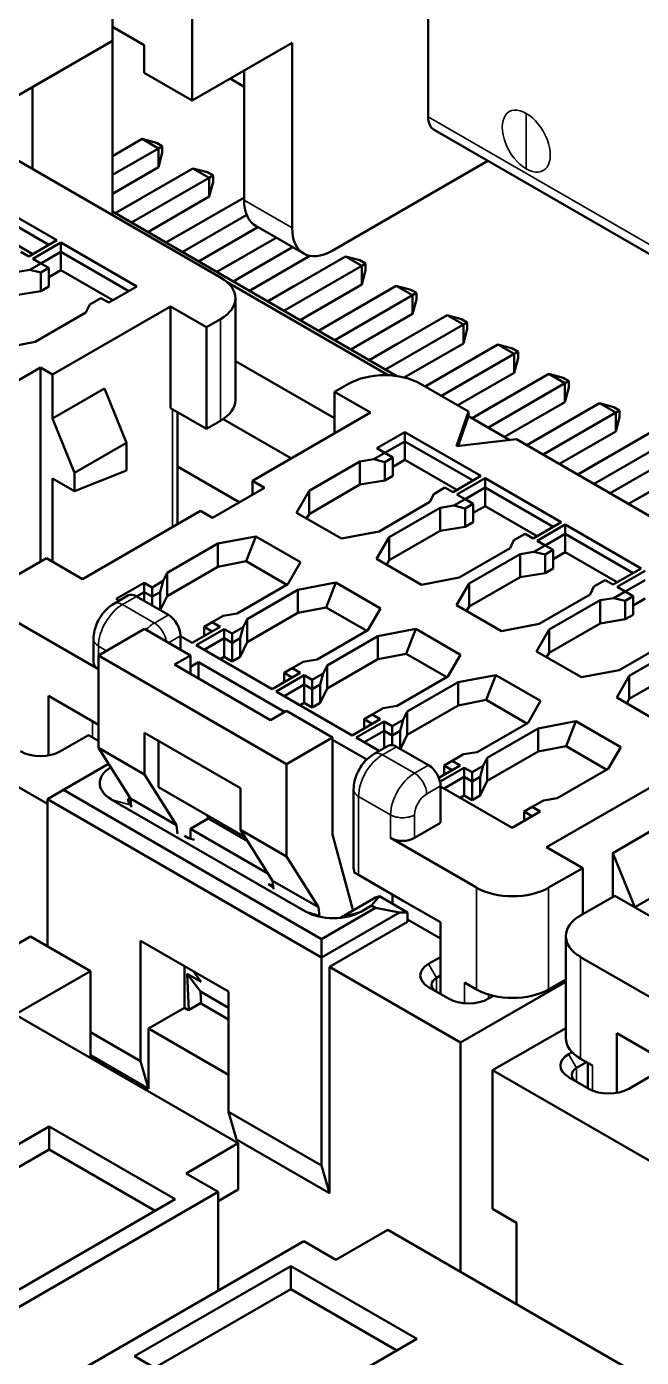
# Model space of a CAD drawing. Header units: millimetres. Extents: x 3118 to 4801, y 919 to 1849.
# Drawn here: x 4002.53 to 4013.39, y 1661.63 to 1685.14 of the extents above; entities that cross this region are included whole.
import ezdxf

# ---------------------------------------------------------------- set-up
doc = ezdxf.new("R2010")
doc.units = ezdxf.units.MM
doc.header["$LTSCALE"] = 1.8
doc.layers.add('외형선(ISO)', color=7, linetype='Continuous', lineweight=50)
doc.layers.add('좁은 외형선(ISO)', color=7, linetype='Continuous', lineweight=35)

msp = doc.modelspace()

# ---------------------------------------------------------------- linework, layer by layer
at = {"layer": '외형선(ISO)'}
for p, q in [((4005.45, 1683.831), (4005.45, 1691.179)), ((4004.043, 1687.501), (4004.043, 1684.888)), ((4009.622, 1683.545), (4009.622, 1687.601)), ((4004.602, 1684.811), (4004.043, 1685.133)), ((4004.043, 1684.888), (4001.377, 1683.349)), ((4002.629, 1684.072), (4004.043, 1684.888)), ((4004.043, 1684.888), (4004.043, 1681.81)), ((4007.218, 1684.851), (4005.45, 1683.831)), ((4007.218, 1681.586), (4007.218, 1684.851)), ((4004.602, 1684.321), (4004.602, 1684.811)), ((4006.369, 1682.075), (4006.369, 1684.362)), ((4005.45, 1683.831), (4004.602, 1684.321)), ((4006.122, 1684.219), (4006.369, 1684.076)), ((4002.629, 1682.627), (4002.629, 1684.072)), ((4000.861, 1683.647), (4005.952, 1680.708)), ((4009.726, 1683.316), (4020.615, 1677.029)), ((4004.567, 1683.154), (4004.043, 1682.851)), ((4004.855, 1682.988), (4004.043, 1682.519)), ((4004.567, 1683.154), (4004.822, 1683.086)), ((4004.567, 1683.154), (4004.855, 1682.988)), ((4004.822, 1683.086), (4004.923, 1683.027)), ((4004.923, 1683.027), (4004.855, 1682.988)), ((4004.855, 1682.988), (4004.855, 1682.656)), ((4004.923, 1682.911), (4004.923, 1683.027)), ((4004.855, 1682.656), (4004.923, 1682.911)), ((4010.678, 1682.767), (4007.925, 1681.177)), ((4004.043, 1682.187), (4004.855, 1682.656)), ((4004.091, 1681.842), (4005.466, 1682.635)), ((4005.466, 1682.635), (4005.72, 1682.567)), ((4005.466, 1682.635), (4005.753, 1682.469)), ((4005.72, 1682.567), (4005.821, 1682.509)), ((4005.821, 1682.509), (4005.753, 1682.469)), ((4005.821, 1682.392), (4005.821, 1682.509)), ((4005.753, 1682.469), (4004.379, 1681.676)), ((4005.753, 1682.469), (4005.753, 1682.137)), ((4005.753, 1682.137), (4005.821, 1682.392)), ((4003.06, 1681.365), (4001.717, 1682.141)), ((4004.567, 1682.117), (4004.091, 1681.842)), ((4004.567, 1682.117), (4004.568, 1682.117)), ((4004.567, 1682.117), (4004.568, 1682.117)), ((4004.666, 1681.51), (4005.753, 1682.137)), ((4004.989, 1681.323), (4006.364, 1682.117)), ((4006.364, 1682.117), (4006.369, 1682.113)), ((4006.364, 1682.117), (4006.369, 1682.115)), ((4002.919, 1681.283), (4001.717, 1681.977)), ((4004.043, 1681.87), (4009.07, 1678.966)), ((4006.415, 1681.814), (4005.277, 1681.157)), ((4002.636, 1681.12), (4001.717, 1681.651)), ((4004.989, 1681.323), (4005.465, 1681.598)), ((4005.465, 1681.598), (4005.466, 1681.598)), ((4005.465, 1681.598), (4005.466, 1681.598)), ((4005.564, 1680.991), (4006.613, 1681.597)), ((4007.425, 1681.128), (4006.577, 1681.618)), ((4002.565, 1681.079), (4003.06, 1681.365)), ((4003.131, 1681.324), (4002.636, 1681.038)), ((4004.474, 1680.549), (4003.131, 1681.324)), ((4003.131, 1681.324), (4003.131, 1681.161)), ((4005.887, 1680.805), (4006.936, 1681.41)), ((4002.424, 1681.161), (4002.565, 1681.079)), ((4003.131, 1681.161), (4002.777, 1680.957)), ((4004.333, 1680.467), (4003.131, 1681.161)), ((4003.131, 1681.161), (4003.131, 1680.834)), ((4005.887, 1680.805), (4006.363, 1681.08)), ((4007.224, 1681.244), (4006.175, 1680.639)), ((4006.363, 1681.08), (4006.364, 1681.08)), ((4006.363, 1681.08), (4006.364, 1681.08)), ((4006.462, 1680.473), (4007.529, 1681.089)), ((4006.785, 1680.286), (4008.16, 1681.079)), ((4008.16, 1681.079), (4008.447, 1680.913)), ((4008.16, 1681.079), (4008.415, 1681.011)), ((4002.581, 1680.843), (4002.335, 1680.804)), ((4002.777, 1680.957), (4002.581, 1680.843)), ((4002.581, 1680.843), (4002.777, 1680.794)), ((4002.636, 1681.038), (4002.777, 1680.957)), ((4002.777, 1680.957), (4002.919, 1680.875)), ((4002.919, 1680.875), (4002.777, 1680.794)), ((4002.919, 1680.875), (4002.919, 1680.549)), ((4008.447, 1680.913), (4007.073, 1680.12)), ((4008.415, 1681.011), (4008.515, 1680.953)), ((4008.515, 1680.953), (4008.447, 1680.913)), ((4008.447, 1680.913), (4008.447, 1680.581)), ((4008.447, 1680.581), (4008.515, 1680.836)), ((4008.515, 1680.836), (4008.515, 1680.953)), ((4002.777, 1680.794), (4002.777, 1680.467)), ((4003.131, 1680.834), (4002.919, 1680.712)), ((4004.05, 1680.304), (4003.131, 1680.834)), ((4008.917, 1678.981), (4006.07, 1680.624)), ((4002.777, 1680.467), (4002.335, 1680.395)), ((4002.919, 1680.549), (4002.777, 1680.467)), ((4003.979, 1680.263), (4004.474, 1680.549)), ((4006.785, 1680.286), (4007.261, 1680.561)), ((4007.261, 1680.561), (4007.262, 1680.561)), ((4007.261, 1680.561), (4007.262, 1680.561)), ((4007.36, 1679.954), (4008.447, 1680.581)), ((4007.684, 1679.767), (4009.058, 1680.561)), ((4009.345, 1680.395), (4007.971, 1679.601)), ((4009.058, 1680.561), (4009.345, 1680.395)), ((4009.058, 1680.561), (4009.313, 1680.492)), ((4009.313, 1680.492), (4009.413, 1680.434)), ((4009.413, 1680.434), (4009.345, 1680.395)), ((4009.345, 1680.395), (4009.345, 1680.063)), ((4009.413, 1680.318), (4009.413, 1680.434)), ((4005.068, 1680.197), (4002.982, 1678.993)), ((4003.573, 1680.089), (4003.642, 1680.231)), ((4003.642, 1680.231), (4003.838, 1680.344)), ((4003.838, 1680.344), (4003.979, 1680.263)), ((4005.705, 1679.83), (4005.068, 1680.197)), ((4005.068, 1680.197), (4005.068, 1678.401)), ((4006.216, 1678.544), (4006.216, 1680.34)), ((4009.345, 1680.063), (4009.413, 1680.318)), ((4003.573, 1680.089), (4002.675, 1679.571)), ((4005.952, 1679.973), (4005.705, 1679.83)), ((4007.683, 1679.767), (4008.159, 1680.042)), ((4008.159, 1680.042), (4008.16, 1680.042)), ((4008.159, 1680.042), (4008.16, 1680.042)), ((4008.258, 1679.435), (4009.345, 1680.063)), ((4008.582, 1679.249), (4009.956, 1680.042)), ((4009.956, 1680.042), (4010.243, 1679.876)), ((4009.956, 1680.042), (4010.211, 1679.974)), ((4010.211, 1679.974), (4010.311, 1679.915)), ((4010.311, 1679.915), (4010.243, 1679.876)), ((4010.311, 1679.799), (4010.311, 1679.915)), ((4005.705, 1678.034), (4005.705, 1679.83)), ((4010.243, 1679.876), (4008.869, 1679.083)), ((4010.243, 1679.876), (4010.243, 1679.544)), ((4010.243, 1679.544), (4010.311, 1679.799)), ((4002.675, 1679.571), (4002.007, 1679.442)), ((4008.581, 1679.249), (4009.057, 1679.524)), ((4009.057, 1679.524), (4009.058, 1679.524)), ((4009.057, 1679.524), (4009.058, 1679.524)), ((4009.199, 1678.942), (4010.243, 1679.544)), ((4009.57, 1678.782), (4010.854, 1679.523)), ((4010.854, 1679.523), (4011.141, 1679.357)), ((4010.854, 1679.523), (4011.109, 1679.455)), ((4011.109, 1679.455), (4011.209, 1679.397)), ((4007.967, 1678.22), (4006.216, 1679.231)), ((4011.141, 1679.357), (4009.858, 1678.616)), ((4011.209, 1679.397), (4011.141, 1679.357)), ((4011.141, 1679.357), (4011.141, 1679.025)), ((4011.141, 1679.025), (4011.209, 1679.28)), ((4011.209, 1679.28), (4011.209, 1679.397)), ((4002.77, 1679.116), (4001.851, 1678.585)), ((4002.77, 1679.116), (4002.77, 1675.686)), ((4002.982, 1678.993), (4002.77, 1679.116)), ((4002.982, 1678.217), (4002.982, 1678.993)), ((4009.57, 1678.782), (4009.955, 1679.005)), ((4009.955, 1679.005), (4009.956, 1679.005)), ((4009.955, 1679.005), (4009.956, 1679.005)), ((4010.145, 1678.45), (4011.141, 1679.025)), ((4010.398, 1678.223), (4011.752, 1679.005)), ((4011.752, 1679.005), (4012.039, 1678.839)), ((4011.752, 1679.005), (4012.007, 1678.936)), ((4003.902, 1678.748), (4002.982, 1678.217)), ((4003.902, 1678.748), (4004.291, 1677.789)), ((4008.215, 1678.83), (4007.967, 1678.687)), ((4009.488, 1678.83), (4010.336, 1678.34)), ((4012.039, 1678.839), (4010.685, 1678.057)), ((4012.007, 1678.936), (4012.107, 1678.878)), ((4012.107, 1678.878), (4012.039, 1678.839)), ((4012.039, 1678.839), (4012.039, 1678.507)), ((4012.039, 1678.507), (4012.107, 1678.762)), ((4012.107, 1678.762), (4012.107, 1678.878)), ((4007.967, 1677.952), (4007.967, 1678.687)), ((4007.967, 1678.687), (4008.604, 1678.32)), ((4010.397, 1678.223), (4010.853, 1678.486)), ((4010.853, 1678.486), (4010.854, 1678.486)), ((4010.853, 1678.486), (4010.854, 1678.486)), ((4010.972, 1677.891), (4012.039, 1678.507)), ((4011.367, 1677.745), (4012.65, 1678.486)), ((4012.65, 1678.486), (4012.937, 1678.32)), ((4012.65, 1678.486), (4012.905, 1678.418)), ((4005.705, 1678.034), (4005.068, 1678.401)), ((4005.192, 1678.33), (4005.192, 1676.349)), ((4006.518, 1677.115), (4008.604, 1678.32)), ((4010.336, 1678.34), (4010.124, 1677.728)), ((4010.336, 1678.258), (4010.154, 1677.731)), ((4010.336, 1678.34), (4010.336, 1678.258)), ((4011.067, 1677.836), (4010.336, 1678.258)), ((4012.937, 1678.32), (4011.654, 1677.579)), ((4012.905, 1678.418), (4013.005, 1678.359)), ((4013.005, 1678.359), (4012.937, 1678.32)), ((4012.937, 1678.32), (4012.937, 1677.988)), ((4013.005, 1678.243), (4013.005, 1678.359)), ((4003.371, 1677.258), (4002.982, 1678.217)), ((4005.705, 1678.034), (4005.952, 1678.177)), ((4006, 1678.206), (4007.204, 1677.511)), ((4012.937, 1677.988), (4013.005, 1678.243)), ((4004.291, 1677.789), (4003.371, 1677.258)), ((4004.291, 1677.299), (4004.291, 1677.789)), ((4009.212, 1677.977), (4008.717, 1677.691)), ((4009.212, 1677.813), (4008.858, 1677.609)), ((4010.555, 1677.201), (4009.212, 1677.977)), ((4009.212, 1677.977), (4009.212, 1677.813)), ((4009.212, 1677.813), (4009.212, 1677.487)), ((4010.414, 1677.119), (4009.212, 1677.813)), ((4010.124, 1677.728), (4011.185, 1677.85)), ((4011.185, 1677.85), (4017.69, 1674.094)), ((4011.366, 1677.745), (4011.752, 1677.968)), ((4011.752, 1677.968), (4011.752, 1677.968)), ((4011.752, 1677.968), (4011.752, 1677.968)), ((4011.941, 1677.413), (4012.937, 1677.988)), ((4012.265, 1677.227), (4013.548, 1677.967)), ((4013.835, 1677.801), (4012.552, 1677.061)), ((4008.858, 1677.609), (4008.662, 1677.496)), ((4008.717, 1677.691), (4008.858, 1677.609)), ((4008.858, 1677.609), (4009, 1677.528)), ((4006.285, 1676.736), (4005.192, 1677.367)), ((4007.518, 1676.938), (4008.416, 1677.456)), ((4008.662, 1677.496), (4008.416, 1677.456)), ((4008.416, 1677.456), (4008.416, 1677.048)), ((4008.662, 1677.496), (4008.858, 1677.446)), ((4009, 1677.528), (4008.858, 1677.446)), ((4008.858, 1677.446), (4008.858, 1677.119)), ((4009, 1677.528), (4009, 1677.201)), ((4009.212, 1677.487), (4009, 1677.364)), ((4010.131, 1676.956), (4009.212, 1677.487)), ((4012.264, 1677.227), (4012.65, 1677.449)), ((4012.65, 1677.449), (4012.65, 1677.449)), ((4012.65, 1677.449), (4012.65, 1677.449)), ((4012.84, 1676.895), (4013.835, 1677.469)), ((4013.163, 1676.708), (4014.446, 1677.449)), ((4002.982, 1675.686), (4002.982, 1677.156)), ((4002.982, 1677.156), (4003.371, 1676.931)), ((4003.371, 1676.931), (4004.291, 1677.299)), ((4003.371, 1677.258), (4003.371, 1676.931)), ((4006.518, 1677.115), (4006.518, 1676.87)), ((4006.73, 1676.993), (4006.518, 1677.115)), ((4008.858, 1677.119), (4008.416, 1677.048)), ((4009, 1677.201), (4008.858, 1677.119)), ((4010.061, 1676.915), (4010.555, 1677.201)), ((4010.626, 1677.16), (4010.131, 1676.874)), ((4011.97, 1676.384), (4010.626, 1677.16)), ((4010.626, 1677.16), (4010.626, 1676.997)), ((4005.811, 1676.462), (4006.73, 1676.993)), ((4007.296, 1676.552), (4007.518, 1676.938)), ((4007.518, 1676.529), (4008.416, 1677.048)), ((4007.518, 1676.938), (4007.518, 1676.529)), ((4009.654, 1676.742), (4009.723, 1676.883)), ((4009.723, 1676.883), (4009.919, 1676.997)), ((4009.919, 1676.997), (4010.061, 1676.915)), ((4010.131, 1676.874), (4010.273, 1676.793)), ((4010.626, 1676.997), (4010.273, 1676.793)), ((4010.626, 1676.997), (4010.626, 1676.67)), ((4011.828, 1676.303), (4010.626, 1676.997)), ((4013.163, 1676.708), (4013.548, 1676.93)), ((4009.654, 1676.742), (4008.756, 1676.223)), ((4008.933, 1676.121), (4009.831, 1676.64)), ((4010.076, 1676.679), (4009.831, 1676.64)), ((4009.831, 1676.64), (4009.831, 1676.231)), ((4010.273, 1676.793), (4010.076, 1676.679)), ((4010.076, 1676.679), (4010.273, 1676.629)), ((4010.273, 1676.793), (4010.414, 1676.711)), ((4010.414, 1676.711), (4010.273, 1676.629)), ((4010.273, 1676.629), (4010.273, 1676.303)), ((4010.414, 1676.711), (4010.414, 1676.384)), ((4010.626, 1676.67), (4010.414, 1676.548)), ((4011.545, 1676.139), (4010.626, 1676.67)), ((4003.513, 1675.38), (4005.599, 1676.584)), ((4005.599, 1676.584), (4005.811, 1676.462)), ((4008.088, 1676.095), (4007.296, 1676.552)), ((4007.473, 1676.45), (4007.518, 1676.529)), ((4010.414, 1676.384), (4010.273, 1676.303)), ((4011.475, 1676.099), (4011.97, 1676.384)), ((4005.906, 1676.007), (4006.574, 1676.135)), ((4006.405, 1675.694), (4006.574, 1676.135)), ((4006.574, 1676.135), (4007.366, 1675.678)), ((4008.756, 1676.223), (4008.088, 1676.095)), ((4008.933, 1675.713), (4009.831, 1676.231)), ((4010.273, 1676.303), (4009.831, 1676.231)), ((4011.137, 1676.067), (4011.333, 1676.18)), ((4011.333, 1676.18), (4011.475, 1676.099)), ((4012.04, 1676.344), (4011.545, 1676.058)), ((4012.04, 1676.18), (4011.687, 1675.976)), ((4013.384, 1675.568), (4012.04, 1676.344)), ((4012.04, 1676.344), (4012.04, 1676.18)), ((4012.04, 1676.18), (4012.04, 1675.854)), ((4013.242, 1675.486), (4012.04, 1676.18)), ((4005.008, 1675.488), (4005.906, 1676.007)), ((4005.906, 1676.007), (4005.906, 1675.599)), ((4008.71, 1675.735), (4008.933, 1676.121)), ((4008.933, 1676.121), (4008.933, 1675.713)), ((4011.068, 1675.925), (4010.17, 1675.407)), ((4011.068, 1675.925), (4011.137, 1676.067)), ((4011.687, 1675.976), (4011.49, 1675.863)), ((4011.545, 1676.058), (4011.687, 1675.976)), ((4011.687, 1675.976), (4011.828, 1675.895)), ((4002.876, 1675.748), (4002.275, 1675.401)), ((4002.876, 1675.748), (4003.513, 1675.38)), ((4005.906, 1675.599), (4006.405, 1675.694)), ((4006.405, 1675.694), (4007.122, 1675.28)), ((4007.366, 1675.678), (4007.144, 1675.292)), ((4009.502, 1675.278), (4008.71, 1675.735)), ((4008.887, 1675.633), (4008.933, 1675.713)), ((4010.347, 1675.305), (4011.245, 1675.823)), ((4011.49, 1675.863), (4011.245, 1675.823)), ((4011.245, 1675.823), (4011.245, 1675.415)), ((4011.49, 1675.863), (4011.687, 1675.813)), ((4011.828, 1675.895), (4011.687, 1675.813)), ((4011.687, 1675.813), (4011.687, 1675.486)), ((4011.828, 1675.895), (4011.828, 1675.568)), ((4012.04, 1675.854), (4011.828, 1675.731)), ((4012.96, 1675.323), (4012.04, 1675.854)), ((4005.008, 1675.488), (4004.939, 1675.347)), ((4005.008, 1675.08), (4005.906, 1675.599)), ((4005.008, 1675.488), (4005.008, 1675.08)), ((4011.687, 1675.486), (4011.245, 1675.415)), ((4011.828, 1675.568), (4011.687, 1675.486)), ((4012.889, 1675.282), (4013.384, 1675.568)), ((4013.455, 1675.527), (4012.96, 1675.241)), ((4004.602, 1675.315), (4004.107, 1675.029)), ((4004.743, 1675.233), (4004.602, 1675.315)), ((4004.602, 1675.315), (4004.602, 1675.152)), ((4004.939, 1675.347), (4004.743, 1675.233)), ((4004.743, 1675.233), (4004.743, 1675.07)), ((4004.939, 1675.347), (4004.884, 1675.152)), ((4007.144, 1675.292), (4006.246, 1674.774)), ((4007.32, 1675.19), (4007.989, 1675.319)), ((4007.819, 1674.878), (4007.989, 1675.319)), ((4007.989, 1675.319), (4008.781, 1674.862)), ((4010.17, 1675.407), (4009.502, 1675.278)), ((4010.124, 1674.919), (4010.347, 1675.305)), ((4010.347, 1674.896), (4011.245, 1675.415)), ((4010.347, 1675.305), (4010.347, 1674.896)), ((4012.482, 1675.109), (4012.551, 1675.25)), ((4012.551, 1675.25), (4012.748, 1675.364)), ((4012.748, 1675.364), (4012.889, 1675.282)), ((4012.96, 1675.241), (4013.101, 1675.16)), ((4013.455, 1675.364), (4013.101, 1675.16)), ((4004.07, 1674.946), (4004.317, 1675.089)), ((4004.107, 1675.029), (4004.16, 1674.998)), ((4004.602, 1675.152), (4004.467, 1675.074)), ((4005.033, 1674.747), (4004.467, 1675.074)), ((4004.602, 1675.152), (4004.602, 1674.996)), ((4004.743, 1675.07), (4004.602, 1675.152)), ((4004.884, 1675.152), (4004.743, 1675.07)), ((4004.743, 1675.07), (4004.743, 1674.915)), ((4004.884, 1675.152), (4004.884, 1674.833)), ((4005.008, 1675.08), (4004.888, 1674.831)), ((4006.422, 1674.672), (4007.32, 1675.19)), ((4007.32, 1675.19), (4007.32, 1674.782)), ((4012.482, 1675.109), (4011.584, 1674.59)), ((4011.761, 1674.488), (4012.659, 1675.007)), ((4012.905, 1675.046), (4012.659, 1675.007)), ((4012.659, 1675.007), (4012.659, 1674.598)), ((4013.101, 1675.16), (4012.905, 1675.046)), ((4012.905, 1675.046), (4013.101, 1674.996)), ((4013.101, 1675.16), (4013.242, 1675.078)), ((4013.242, 1675.078), (4013.101, 1674.996)), ((4013.101, 1674.996), (4013.101, 1674.67)), ((4013.242, 1675.078), (4013.242, 1674.751)), ((4013.455, 1675.037), (4013.242, 1674.915)), ((4005.804, 1674.621), (4006, 1674.734)), ((4006, 1674.734), (4006.246, 1674.774)), ((4006.422, 1674.264), (4007.32, 1674.782)), ((4007.32, 1674.782), (4007.819, 1674.878)), ((4007.819, 1674.878), (4008.537, 1674.464)), ((4008.781, 1674.862), (4008.558, 1674.476)), ((4010.916, 1674.462), (4010.124, 1674.919)), ((4010.301, 1674.817), (4010.347, 1674.896)), ((4013.242, 1674.751), (4013.101, 1674.67)), ((4003.796, 1673.788), (4002.275, 1674.666)), ((4004.609, 1674.502), (4003.796, 1674.033)), ((4004.609, 1674.502), (4005.422, 1674.033)), ((4005.45, 1674.253), (4005.945, 1674.539)), ((4006.016, 1674.498), (4005.521, 1674.213)), ((4005.804, 1674.621), (4005.662, 1674.539)), ((4005.662, 1674.539), (4005.662, 1674.376)), ((4005.804, 1674.457), (4005.662, 1674.539)), ((4005.945, 1674.539), (4005.804, 1674.621)), ((4006.157, 1674.417), (4006.016, 1674.498)), ((4006.016, 1674.498), (4006.016, 1674.335)), ((4006.354, 1674.53), (4006.157, 1674.417)), ((4006.354, 1674.53), (4006.299, 1674.335)), ((4006.422, 1674.672), (4006.354, 1674.53)), ((4006.422, 1674.672), (4006.422, 1674.264)), ((4008.735, 1674.374), (4009.403, 1674.502)), ((4009.233, 1674.061), (4009.403, 1674.502)), ((4009.403, 1674.502), (4010.195, 1674.045)), ((4011.584, 1674.59), (4010.916, 1674.462)), ((4011.761, 1674.08), (4012.659, 1674.598)), ((4013.101, 1674.67), (4012.659, 1674.598)), ((4003.708, 1673.91), (4003.708, 1674.319)), ((4005.245, 1674.135), (4005.245, 1674.38)), ((4005.245, 1674.372), (4005.45, 1674.253)), ((4006.016, 1674.335), (4005.662, 1674.131)), ((4006.016, 1674.335), (4006.016, 1674.008)), ((4006.157, 1674.253), (4006.016, 1674.335)), ((4006.157, 1674.417), (4006.157, 1674.253)), ((4006.299, 1674.335), (4006.157, 1674.253)), ((4006.299, 1674.335), (4006.299, 1674.008)), ((4006.422, 1674.264), (4006.299, 1674.008)), ((4008.558, 1674.476), (4007.66, 1673.957)), ((4007.837, 1673.855), (4008.735, 1674.374)), ((4008.735, 1674.374), (4008.735, 1673.966)), ((4011.538, 1674.102), (4011.761, 1674.488)), ((4011.761, 1674.488), (4011.761, 1674.08)), ((4013.897, 1674.292), (4012.999, 1673.774)), ((4003.796, 1674.033), (4007.119, 1672.114)), ((4003.796, 1674.033), (4003.796, 1672.4)), ((4005.422, 1674.033), (4005.139, 1673.87)), ((4005.422, 1673.706), (4005.422, 1674.033)), ((4005.521, 1674.213), (4006.864, 1673.437)), ((4006.157, 1674.253), (4006.157, 1673.927)), ((4008.735, 1673.966), (4009.233, 1674.061)), ((4009.233, 1674.061), (4009.951, 1673.647)), ((4010.195, 1674.045), (4009.972, 1673.659)), ((4012.33, 1673.645), (4011.538, 1674.102)), ((4011.715, 1674), (4011.761, 1674.08)), ((4013.175, 1673.672), (4014.073, 1674.19)), ((4005.139, 1673.87), (4006.836, 1672.89)), ((4005.422, 1673.829), (4005.563, 1673.91)), ((4007.084, 1673.033), (4005.563, 1673.91)), ((4005.563, 1673.91), (4005.563, 1673.625)), ((4006.016, 1674.008), (4005.945, 1673.968)), ((4006.157, 1673.927), (4006.016, 1674.008)), ((4006.299, 1674.008), (4006.157, 1673.927)), ((4007.218, 1673.804), (4007.077, 1673.723)), ((4007.218, 1673.804), (4007.414, 1673.918)), ((4007.359, 1673.723), (4007.218, 1673.804)), ((4007.414, 1673.918), (4007.66, 1673.957)), ((4007.837, 1673.855), (4007.768, 1673.714)), ((4007.837, 1673.447), (4008.735, 1673.966)), ((4007.837, 1673.855), (4007.837, 1673.447)), ((4006.864, 1673.437), (4007.359, 1673.723)), ((4007.43, 1673.682), (4006.935, 1673.396)), ((4007.077, 1673.723), (4007.077, 1673.559)), ((4007.218, 1673.641), (4007.077, 1673.723)), ((4007.571, 1673.6), (4007.43, 1673.682)), ((4007.43, 1673.682), (4007.43, 1673.519)), ((4007.768, 1673.714), (4007.571, 1673.6)), ((4007.571, 1673.6), (4007.571, 1673.437)), ((4007.768, 1673.714), (4007.713, 1673.519)), ((4009.972, 1673.659), (4009.074, 1673.141)), ((4009.251, 1673.039), (4010.149, 1673.557)), ((4010.149, 1673.557), (4010.817, 1673.686)), ((4010.149, 1673.557), (4010.149, 1673.149)), ((4010.647, 1673.245), (4010.817, 1673.686)), ((4010.817, 1673.686), (4011.609, 1673.229)), ((4012.999, 1673.774), (4012.33, 1673.645)), ((4012.953, 1673.286), (4013.175, 1673.672)), ((4013.175, 1673.263), (4014.073, 1673.782)), ((4013.175, 1673.672), (4013.175, 1673.263)), ((4002.912, 1672.266), (4002.912, 1673.318)), ((4003.583, 1672.931), (4002.912, 1673.318)), ((4006.935, 1673.396), (4008.279, 1672.62)), ((4007.43, 1673.519), (4007.077, 1673.314)), ((4007.43, 1673.519), (4007.43, 1673.192)), ((4007.571, 1673.437), (4007.43, 1673.519)), ((4007.713, 1673.519), (4007.571, 1673.437)), ((4007.571, 1673.437), (4007.571, 1673.11)), ((4007.713, 1673.519), (4007.713, 1673.192)), ((4007.837, 1673.447), (4007.713, 1673.192)), ((4007.43, 1673.192), (4007.359, 1673.151)), ((4007.571, 1673.11), (4007.43, 1673.192)), ((4007.713, 1673.192), (4007.571, 1673.11)), ((4008.632, 1672.988), (4008.829, 1673.101)), ((4008.829, 1673.101), (4009.074, 1673.141)), ((4009.251, 1672.631), (4010.149, 1673.149)), ((4010.149, 1673.149), (4010.647, 1673.245)), ((4010.647, 1673.245), (4011.365, 1672.831)), ((4011.609, 1673.229), (4011.386, 1672.843)), ((4013.745, 1672.829), (4012.953, 1673.286)), ((4013.129, 1673.184), (4013.175, 1673.263)), ((4003.796, 1672.808), (4003.583, 1672.931)), ((4007.119, 1673.053), (4006.836, 1672.89)), ((4007.119, 1673.053), (4007.932, 1672.584)), ((4008.279, 1672.62), (4008.774, 1672.906)), ((4008.844, 1672.865), (4008.349, 1672.58)), ((4008.632, 1672.988), (4008.491, 1672.906)), ((4008.491, 1672.906), (4008.491, 1672.743)), ((4008.632, 1672.824), (4008.491, 1672.906)), ((4008.774, 1672.906), (4008.632, 1672.988)), ((4008.986, 1672.784), (4008.844, 1672.865)), ((4008.844, 1672.865), (4008.844, 1672.702)), ((4009.182, 1672.897), (4008.986, 1672.784)), ((4009.182, 1672.897), (4009.127, 1672.702)), ((4009.251, 1673.039), (4009.182, 1672.897)), ((4009.251, 1673.039), (4009.251, 1672.631)), ((4011.563, 1672.741), (4012.231, 1672.869)), ((4012.062, 1672.428), (4012.231, 1672.869)), ((4012.231, 1672.869), (4013.023, 1672.412)), ((4002.894, 1671.41), (4000.72, 1672.665)), ((4003.619, 1672.624), (4003.124, 1672.339)), ((4003.619, 1672.624), (4003.796, 1672.522)), ((4004.609, 1671.93), (4004.609, 1672.665)), ((4004.609, 1672.665), (4006.306, 1671.685)), ((4008.844, 1672.702), (4008.491, 1672.498)), ((4008.844, 1672.702), (4008.844, 1672.395)), ((4008.986, 1672.62), (4008.844, 1672.702)), ((4008.986, 1672.784), (4008.986, 1672.62)), ((4009.127, 1672.702), (4008.986, 1672.62)), ((4008.986, 1672.62), (4008.986, 1672.448)), ((4009.127, 1672.702), (4009.127, 1672.384)), ((4009.251, 1672.631), (4009.13, 1672.382)), ((4011.386, 1672.843), (4010.488, 1672.324)), ((4010.665, 1672.222), (4011.563, 1672.741)), ((4011.563, 1672.741), (4011.563, 1672.333)), ((4003.796, 1672.4), (4004.609, 1671.93)), ((4003.796, 1672.4), (4004.361, 1671.502)), ((4004.856, 1672.522), (4004.856, 1671.706)), ((4007.932, 1672.584), (4007.119, 1672.114)), ((4007.932, 1670.869), (4007.932, 1672.584)), ((4008.537, 1672.194), (4007.932, 1672.543)), ((4008.349, 1672.58), (4008.756, 1672.345)), ((4008.666, 1672.292), (4008.913, 1672.435)), ((4009.063, 1672.42), (4009.629, 1672.094)), ((4011.563, 1672.333), (4012.062, 1672.428)), ((4012.062, 1672.428), (4012.779, 1672.014)), ((4013.023, 1672.412), (4012.801, 1672.026)), ((4010.046, 1672.171), (4009.905, 1672.09)), ((4010.046, 1672.171), (4010.243, 1672.285)), ((4010.188, 1672.09), (4010.046, 1672.171)), ((4010.243, 1672.285), (4010.488, 1672.324)), ((4010.665, 1672.222), (4010.596, 1672.081)), ((4010.665, 1671.814), (4011.563, 1672.333)), ((4010.665, 1672.222), (4010.665, 1671.814)), ((4003.177, 1671.655), (4003.975, 1672.116)), ((4004.609, 1671.93), (4005.174, 1671.032)), ((4007.119, 1672.114), (4007.119, 1670.481)), ((4009.81, 1671.872), (4010.188, 1672.09)), ((4010.259, 1672.049), (4009.832, 1671.803)), ((4009.905, 1672.09), (4009.905, 1671.926)), ((4010.046, 1672.008), (4009.905, 1672.09)), ((4010.4, 1671.967), (4010.259, 1672.049)), ((4010.259, 1672.049), (4010.259, 1671.886)), ((4010.596, 1672.081), (4010.4, 1671.967)), ((4010.4, 1671.967), (4010.4, 1671.804)), ((4010.596, 1672.081), (4010.541, 1671.886)), ((4012.801, 1672.026), (4011.903, 1671.508)), ((4004.856, 1671.706), (4006.387, 1670.822)), ((4006.306, 1670.951), (4006.306, 1671.685)), ((4009.841, 1671.073), (4009.841, 1671.726)), ((4009.841, 1671.718), (4011.107, 1670.987)), ((4010.259, 1671.886), (4009.905, 1671.681)), ((4010.4, 1671.804), (4010.259, 1671.886)), ((4010.259, 1671.886), (4010.259, 1671.559)), ((4010.541, 1671.886), (4010.4, 1671.804)), ((4010.4, 1671.804), (4010.4, 1671.477)), ((4010.541, 1671.886), (4010.541, 1671.559)), ((4010.665, 1671.814), (4010.541, 1671.559)), ((4013.801, 1671.849), (4011.715, 1670.644)), ((4003.177, 1671.655), (4002.894, 1671.492)), ((4007.738, 1668.695), (4002.894, 1671.492)), ((4002.894, 1668.895), (4002.894, 1671.492)), ((4007.738, 1669.022), (4003.177, 1671.655)), ((4007.453, 1669.51), (4004.023, 1671.49)), ((4004.361, 1671.502), (4005.174, 1671.032)), ((4004.361, 1671.502), (4004.376, 1671.353)), ((4008.304, 1670.277), (4008.304, 1671.665)), ((4010.259, 1671.559), (4010.188, 1671.518)), ((4010.4, 1671.477), (4010.259, 1671.559)), ((4010.541, 1671.559), (4010.4, 1671.477)), ((4011.461, 1671.355), (4011.657, 1671.468)), ((4011.657, 1671.468), (4011.903, 1671.508)), ((4005.737, 1671.153), (4005.723, 1671.205)), ((4011.107, 1670.987), (4011.602, 1671.273)), ((4011.461, 1671.355), (4011.319, 1671.273)), ((4011.461, 1671.192), (4011.319, 1671.273)), ((4011.319, 1671.273), (4011.319, 1671.11)), ((4011.602, 1671.273), (4011.461, 1671.355)), ((4005.174, 1671.032), (4005.19, 1670.883)), ((4005.422, 1670.971), (4005.737, 1671.153)), ((4005.422, 1670.796), (4005.422, 1670.971)), ((4006.791, 1670.181), (4005.422, 1670.971)), ((4006.43, 1670.753), (4005.737, 1671.153)), ((4009.382, 1670.808), (4009.841, 1671.073)), ((4013.801, 1671.073), (4012.882, 1670.542)), ((4005.314, 1670.847), (4005.384, 1670.807)), ((4005.493, 1670.775), (4005.384, 1670.807)), ((4006.306, 1670.951), (4006.871, 1670.052)), ((4006.306, 1670.951), (4007.119, 1670.481)), ((4008.286, 1669.563), (4007.932, 1670.869)), ((4010.478, 1669.93), (4008.957, 1670.808)), ((4012.352, 1670.277), (4011.715, 1670.644)), ((4012.882, 1670.542), (4012.882, 1669.767)), ((4013.271, 1669.583), (4012.882, 1670.542)), ((4007.119, 1670.481), (4007.685, 1669.583)), ((4012.352, 1670.277), (4011.75, 1669.93)), ((4012.352, 1669.461), (4012.352, 1670.277)), ((4006.871, 1670.052), (4006.887, 1669.903)), ((4006.871, 1670.052), (4007.685, 1669.583)), ((4008.314, 1670.199), (4008.314, 1670.232)), ((4008.314, 1670.199), (4008.392, 1670.155)), ((4008.392, 1670.155), (4009.17, 1669.705)), ((4014.19, 1670.114), (4013.271, 1669.583)), ((4006.799, 1669.99), (4006.883, 1669.941)), ((4006.799, 1669.99), (4006.88, 1669.966)), ((4008.993, 1669.808), (4008.993, 1669.644)), ((4007.685, 1669.583), (4007.7, 1669.434)), ((4007.738, 1669.022), (4008.692, 1669.573)), ((4008.692, 1669.757), (4008.089, 1669.408)), ((4008.29, 1669.524), (4008.286, 1669.563)), ((4008.622, 1669.614), (4008.443, 1669.51)), ((4008.622, 1669.614), (4008.763, 1669.777)), ((4008.622, 1669.614), (4008.692, 1669.573)), ((4008.692, 1669.757), (4008.763, 1669.777)), ((4009.117, 1669.491), (4008.692, 1669.573)), ((4008.763, 1669.777), (4009.258, 1669.491)), ((4009.841, 1669.318), (4009.17, 1669.705)), ((4012.917, 1669.787), (4012.316, 1669.44)), ((4012.917, 1669.787), (4013.554, 1669.42)), ((4007.738, 1668.695), (4009.117, 1669.491)), ((4007.879, 1668.532), (4009.258, 1669.328)), ((4009.258, 1669.491), (4009.117, 1669.491)), ((4009.258, 1669.491), (4009.258, 1669.328)), ((4009.841, 1669.032), (4009.258, 1669.369)), ((4009.841, 1669.318), (4009.841, 1668.052)), ((4002.593, 1669.069), (4001.957, 1668.701)), ((4003.654, 1668.456), (4002.593, 1669.069)), ((4004.538, 1666.868), (4004.538, 1668.991)), ((4006.094, 1668.093), (4004.538, 1668.991)), ((4007.738, 1668.695), (4007.738, 1669.022)), ((4012.053, 1667.276), (4012.053, 1669.073)), ((4007.738, 1665.021), (4007.738, 1668.695)), ((4009.841, 1668.705), (4009.629, 1668.583)), ((4015.569, 1666.827), (4012.316, 1668.705)), ((4002.325, 1667.689), (4003.654, 1668.456)), ((4003.654, 1668.456), (4003.654, 1666.921)), ((4005.314, 1668.543), (4005.314, 1667.806)), ((4005.599, 1668.093), (4005.365, 1668.408)), ((4005.365, 1668.408), (4005.611, 1668.266)), ((4005.39, 1667.768), (4005.365, 1668.408)), ((4005.611, 1668.266), (4005.474, 1668.451)), ((4010.195, 1667.195), (4007.879, 1668.532)), ((4007.879, 1668.532), (4007.879, 1664.531)), ((4009.841, 1668.379), (4009.771, 1668.338)), ((4009.629, 1668.175), (4009.983, 1667.97)), ((4010.195, 1667.195), (4012.053, 1668.267)), ((4010.266, 1668.256), (4010.478, 1668.134)), ((4011.75, 1668.134), (4012.053, 1668.308)), ((4001.837, 1667.97), (4006.263, 1665.415)), ((4006.094, 1667.807), (4005.599, 1668.093)), ((4005.61, 1667.88), (4005.599, 1668.093)), ((4006.094, 1665.97), (4006.094, 1668.093)), ((4010.775, 1668.02), (4010.69, 1667.97)), ((4005.314, 1667.806), (4004.679, 1667.44)), ((4005.384, 1667.765), (4005.314, 1667.806)), ((4005.384, 1667.765), (4005.597, 1667.888)), ((4005.597, 1667.888), (4006.094, 1667.601)), ((4004.679, 1667.44), (4006.094, 1666.623)), ((4004.679, 1667.44), (4004.679, 1666.378)), ((4010.761, 1666.705), (4012.053, 1667.451)), ((4004.538, 1666.868), (4003.654, 1667.378)), ((4012.953, 1666.305), (4012.953, 1667.358)), ((4015.357, 1665.97), (4012.953, 1667.358)), ((4004.679, 1666.378), (4003.654, 1666.97)), ((4010.195, 1663.145), (4010.195, 1667.195)), ((4012.104, 1666.991), (4012.164, 1667.026)), ((4004.679, 1666.378), (4004.538, 1666.868)), ((4012.422, 1666.848), (4012.245, 1666.746)), ((4012.316, 1666.909), (4012.528, 1666.787)), ((4012.44, 1666.388), (4012.44, 1666.837)), ((4010.761, 1664.255), (4010.761, 1666.705)), ((4015.763, 1663.817), (4010.761, 1666.705)), ((4012.104, 1666.582), (4012.458, 1666.378)), ((4013.66, 1666.664), (4013.165, 1666.378)), ((4007.738, 1665.021), (4006.094, 1665.97)), ((4006.235, 1665.48), (4006.094, 1665.97)), ((4002.922, 1665.711), (4000.165, 1664.119)), ((4002.922, 1665.303), (4002.922, 1665.711)), ((4005.15, 1664.425), (4002.922, 1665.711)), ((4006.263, 1665.415), (4005.344, 1664.884)), ((4007.879, 1664.531), (4006.235, 1665.48)), ((4006.263, 1665.415), (4006.263, 1664.598)), ((4002.922, 1665.303), (4000.518, 1663.914)), ((4004.796, 1664.221), (4002.922, 1665.303)), ((4005.91, 1664.557), (4005.344, 1664.884)), ((4007.879, 1664.531), (4007.738, 1665.021)), ((4005.91, 1664.557), (4002.021, 1662.312)), ((4002.392, 1662.833), (4005.15, 1664.425)), ((4006.263, 1664.598), (4005.91, 1664.394)), ((4005.91, 1662.81), (4005.91, 1664.557)), ((4010.761, 1664.255), (4011.185, 1664.01)), ((4011.185, 1662.573), (4011.185, 1664.01)), ((4007.423, 1663.684), (4003.534, 1661.438)), ((4007.989, 1663.357), (4007.423, 1663.684)), ((4008.908, 1663.888), (4007.989, 1663.357)), ((4008.908, 1663.888), (4013.334, 1661.332)), ((4007.193, 1663.245), (4004.435, 1661.653)), ((4009.421, 1661.959), (4007.193, 1663.245)), ((4007.193, 1662.837), (4007.193, 1663.245)), ((4007.193, 1662.837), (4004.789, 1661.449)), ((4009.067, 1661.755), (4007.193, 1662.837)), ((4006.663, 1660.367), (4009.421, 1661.959)), ((4004.435, 1661.653), (4006.663, 1660.367))]:
    msp.add_line(p, q, dxfattribs=at)
for centre, major_axis, start_param, end_param in [((4009.976, 1683.749), (-0.25, -0.433), 5.497787, 6.283185), ((4007.077, 1682.484), (-0.5, -0.866), 5.497787, 6.283185), ((4007.925, 1681.994), (-0.5, -0.866), 5.497787, 7.068583), ((4005.316, 1680.34), (0.9, 0), 5.497787, 7.068583), ((4008.851, 1678.462), (-0.9, 0), 3.926991, 5.497787), ((4005.316, 1678.544), (0.9, 0), 5.497787, 6.283185), ((4004.467, 1674.829), (-0.15, 0.26), 5.497787, 6.283185), ((4005.033, 1674.502), (0.15, -0.26), 0.785398, 2.356194), ((4004.008, 1673.91), (-0.3, 0), 0, 0.785398), ((4009.063, 1672.175), (-0.15, 0.26), 5.497787, 6.283185), ((4002.77, 1672.543), (0.5, 0), 3.926991, 5.497787), ((4004.518, 1671.776), (-0.7, 0), 5.519797, 7.068583), ((4009.629, 1671.849), (0.15, -0.26), 0.785398, 2.356194), ((4004.518, 1671.47), (-0.2, 0), 5.760078, 7.038054), ((4009.17, 1670.93), (-0.3, 0), 0.785398, 2.356194), ((4008.604, 1670.277), (-0.3, 0), 0, 0.261799), ((4011.114, 1670.297), (0.9, 0), 3.926991, 5.497787), ((4007.948, 1669.796), (-0.7, 0), 0.785398, 2.356194), ((4007.948, 1669.49), (-0.2, 0), 0.910726, 0.919978), ((4007.948, 1669.49), (-0.2, 0), 2.221614, 2.356194), ((4012.953, 1669.073), (-0.9, 0), 5.497787, 7.068583), ((4009.983, 1668.379), (-0.5, 0), 5.497787, 7.068583), ((4009.983, 1668.215), (-0.3, 0), 5.497787, 7.068583), ((4010.336, 1668.175), (0.5, 0), 3.926991, 5.497787), ((4011.114, 1668.501), (-0.9, 0), 0.785398, 2.356194), ((4012.953, 1667.276), (-0.9, 0), 0, 0.785398), ((4012.458, 1666.787), (-0.5, 0), 5.497787, 7.068583), ((4012.458, 1666.623), (-0.3, 0), 5.497787, 7.068583), ((4012.811, 1666.582), (0.5, 0), 3.926991, 5.497787)]:
    msp.add_ellipse(centre, major_axis=major_axis, ratio=0.57735, start_param=start_param, end_param=end_param, dxfattribs=at)
for points in [[(4004.07, 1674.946), (4004.024, 1674.919), (4003.984, 1674.888), (4003.911, 1674.819), (4003.879, 1674.781), (4003.821, 1674.7), (4003.797, 1674.657), (4003.755, 1674.567), (4003.738, 1674.52), (4003.715, 1674.422), (4003.708, 1674.372), (4003.708, 1674.319)], [(4008.666, 1672.292), (4008.62, 1672.266), (4008.58, 1672.235), (4008.507, 1672.165), (4008.475, 1672.127), (4008.418, 1672.046), (4008.393, 1672.003), (4008.351, 1671.913), (4008.334, 1671.866), (4008.311, 1671.769), (4008.304, 1671.718), (4008.304, 1671.665)]]:
    msp.add_open_spline(points, degree=3, knots=[0, 0, 0, 0, 0.314159, 0.314159, 0.628319, 0.628319, 0.942478, 0.942478, 1.256637, 1.256637, 1.570796, 1.570796, 1.570796, 1.570796], dxfattribs=at)
at = {"layer": '좁은 외형선(ISO)'}
for p, q in [((4009.622, 1683.545), (4020.512, 1677.258)), ((4011.355, 1682.627), (4011.355, 1683.606)), ((4007.218, 1681.586), (4006.369, 1682.075)), ((4005.952, 1678.177), (4005.952, 1679.973)), ((4005.104, 1678.381), (4005.104, 1676.299)), ((4004.22, 1674.931), (4004.467, 1675.074)), ((4004.785, 1674.604), (4004.22, 1674.931)), ((4005.033, 1674.747), (4004.785, 1674.604)), ((4005.245, 1674.38), (4005.033, 1674.257)), ((4003.937, 1674.115), (4003.796, 1674.196)), ((4003.796, 1674.033), (4003.796, 1674.196)), ((4003.689, 1672.584), (4003.689, 1672.869)), ((4008.816, 1672.277), (4009.063, 1672.42)), ((4008.816, 1672.277), (4009.382, 1671.951)), ((4009.629, 1672.094), (4009.382, 1671.951)), ((4009.841, 1671.726), (4009.594, 1671.583)), ((4004.023, 1671.49), (4004.373, 1671.389)), ((4008.392, 1671.543), (4008.957, 1671.216)), ((4008.392, 1670.155), (4008.392, 1671.543)), ((4008.957, 1671.216), (4008.957, 1670.808)), ((4009.382, 1671.216), (4009.382, 1670.808)), ((4010.478, 1669.93), (4010.478, 1668.134)), ((4011.75, 1669.93), (4011.75, 1668.134)), ((4007.453, 1669.51), (4007.682, 1669.444)), ((4008.443, 1669.51), (4008.089, 1669.408)), ((4012.316, 1666.909), (4012.316, 1668.705)), ((4009.629, 1668.583), (4009.771, 1668.338)), ((4009.771, 1668.338), (4009.771, 1668.093)), ((4010.266, 1667.889), (4010.266, 1668.256)), ((4010.69, 1667.97), (4010.69, 1668.043)), ((4012.104, 1666.991), (4012.245, 1666.746)), ((4012.245, 1666.746), (4012.245, 1666.501)), ((4012.528, 1666.344), (4012.528, 1666.787))]:
    msp.add_line(p, q, dxfattribs=at)
for centre, major_axis, start_param, end_param in [((4011.355, 1683.116), (-0.3, 0.52), 5.497787, 8.63938), ((4011.355, 1683.116), (0.3, -0.52), 5.497787, 8.63938), ((4004.22, 1674.686), (-0.15, 0.26), 5.497787, 6.283185), ((4004.22, 1674.441), (0.3, 0.52), 0.785398, 2.356194), ((4004.785, 1674.115), (-0.3, -0.52), 3.926991, 4.287215), ((4004.785, 1674.36), (-0.15, 0.26), 4.094439, 5.497787), ((4004.008, 1674.319), (-0.3, 0), 0, 0.785398), ((4008.816, 1671.788), (0.3, 0.52), 0.785398, 2.356194), ((4008.816, 1672.032), (-0.15, 0.26), 5.497787, 6.283185), ((4009.382, 1671.461), (-0.3, -0.52), 3.926991, 5.497787), ((4009.382, 1671.706), (-0.15, 0.26), 3.926991, 5.497787), ((4008.604, 1671.665), (-0.3, 0), 0, 0.785398), ((4009.594, 1671.338), (-0.15, -0.26), 3.926991, 5.497787), ((4009.17, 1671.338), (-0.3, 0), 0.785398, 2.356195)]:
    msp.add_ellipse(centre, major_axis=major_axis, ratio=0.57735, start_param=start_param, end_param=end_param, dxfattribs=at)

doc.saveas('drawing.dxf')
